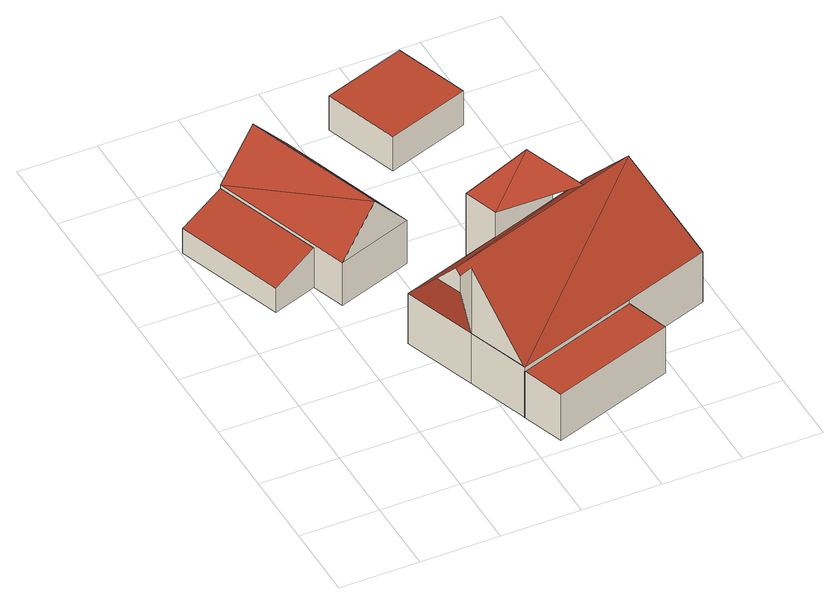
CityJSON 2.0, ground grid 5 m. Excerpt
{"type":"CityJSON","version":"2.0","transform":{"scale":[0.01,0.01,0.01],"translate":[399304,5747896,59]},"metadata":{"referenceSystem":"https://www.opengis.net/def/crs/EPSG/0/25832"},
"CityObjects":{
"building1":{"type":"Building","attributes":{"Gemeindeschluessel":"05558044","Geometrietyp2DReferenz":"3000","function":"31001_2700","roofType":"2100","measuredHeight":2.86},"geometry":[{"type":"Solid","lod":"2","boundaries":[[[[0,1,2,3]],[[4,5,1,0]],[[6,7,5,4]],[[3,2,7,6]],[[4,0,3,6]],[[1,5,7,2]]]],"semantics":{"surfaces":[{"type":"WallSurface"},{"type":"RoofSurface"},{"type":"GroundSurface"}],"values":[[0,0,0,0,1,2]]}}]},
"building2":{"type":"Building","attributes":{"Gemeindeschluessel":"05558044","Geometrietyp2DReferenz":"3000","function":"31001_2700","roofType":"5000","measuredHeight":6.02},"geometry":[{"type":"Solid","lod":"2","boundaries":[[[[8,9,10,11]],[[12,13,9,8]],[[14,15,13,12]],[[11,10,15,14]],[[12,8,16]],[[16,17,12]],[[17,16,11]],[[11,14,17]],[[12,17,14]],[[11,16,8]],[[9,13,15,10]]]],"semantics":{"surfaces":[{"type":"WallSurface"},{"type":"RoofSurface"},{"type":"GroundSurface"}],"values":[[0,0,0,0,1,1,1,1,0,0,2]]}}]},
"building3":{"type":"Building","attributes":{"Gemeindeschluessel":"05558044","Geometrietyp2DReferenz":"3000","function":"31001_1000"},"address":[{"country":"Germany","locality":"Senden","thoroughfareNumber":"146","thoroughfareName":"Dorfbauerschaft"}],"children":["building3-1","building3-2","building3-3"]},
"building3-1":{"type":"BuildingPart","attributes":{"roofType":"3200","measuredHeight":8.47},"parents":["building3"],"geometry":[{"type":"Solid","lod":"2","boundaries":[[[[18,19,20,21]],[[22,23,19,18]],[[24,25,23,22]],[[26,27,28,25,24]],[[21,20,29,30,31]],[[18,32,22]],[[26,33,31]],[[32,18,21,31]],[[31,33,32]],[[26,24,22,32]],[[32,33,26]],[[19,23,25,28,29,20]],[[27,26,31,30]],[[28,27,30,29]]]],"semantics":{"surfaces":[{"type":"WallSurface"},{"type":"RoofSurface"},{"type":"GroundSurface"},{"type":"ClosureSurface"}],"values":[[0,0,0,0,0,1,1,1,1,1,1,2,0,3]]}}]},
"building3-2":{"type":"BuildingPart","attributes":{"roofType":"3200","measuredHeight":8.74},"parents":["building3"],"geometry":[{"type":"Solid","lod":"2","boundaries":[[[[34,35,36,37,38]],[[39,40,35,34]],[[41,42,43,44]],[[45,46,47,42,41]],[[48,49,39,34]],[[50,34,38]],[[44,51,41]],[[52,53,50,38,51,54]],[[38,45,41,51]],[[54,51,44,55]],[[27,30,39,49,55,44]],[[53,34,50]],[[53,52,48,34]],[[52,54,55,49,48]],[[36,35,40,29,28,43,42,47]],[[46,45,38,37]],[[36,47,46,37]],[[28,27,44,43]],[[40,39,30,29]],[[29,30,27,28]]]],"semantics":{"surfaces":[{"type":"WallSurface"},{"type":"RoofSurface"},{"type":"GroundSurface"},{"type":"ClosureSurface"}],"values":[[0,0,0,0,1,1,1,1,1,1,1,0,0,0,2,0,3,0,0,3]]}}]},
"building3-3":{"type":"BuildingPart","attributes":{"roofType":"1000","measuredHeight":3.35},"parents":["building3"],"geometry":[{"type":"Solid","lod":"2","boundaries":[[[[56,57,58,59]],[[60,61,57,56]],[[62,63,61,60]],[[37,36,63,62]],[[59,58,47,46]],[[37,62,60,56,59,46]],[[57,61,63,36,47,58]],[[36,37,46,47]]]],"semantics":{"surfaces":[{"type":"WallSurface"},{"type":"RoofSurface"},{"type":"GroundSurface"},{"type":"ClosureSurface"}],"values":[[0,0,0,0,0,1,2,3]]}}]},
"building4":{"type":"Building","attributes":{"Gemeindeschluessel":"05558044","Geometrietyp2DReferenz":"3000","function":"51009_1611","roofType":"1000","measuredHeight":2.47},"geometry":[{"type":"Solid","lod":"2","boundaries":[[[[64,65,66,67]],[[68,69,65,64]],[[70,71,69,68]],[[67,66,71,70]],[[68,64,67,70]],[[65,69,71,66]]]],"semantics":{"surfaces":[{"type":"WallSurface"},{"type":"RoofSurface"},{"type":"GroundSurface"}],"values":[[0,0,0,0,1,2]]}}]}
},
"vertices":[
[238,1762,210],[238,1762,36],[521,1859,36],[521,1859,323],[2,2453,210],[2,2453,36],[286,2550,323],[286,2550,36],
[773,2714,346],[773,2714,35],[286,2550,35],[286,2550,346],[1076,1814,346],[1076,1814,35],[593,1650,346],[593,1650,35],[530,2632,637],[834,1732,637],
[1342,1616,591],[1342,1616,53],[1415,1400,53],[1415,1400,591],[1766,1759,591],[1766,1759,53],[1841,1544,591],[1841,1544,53],[1841,1543,591],[1841,1543,415],[1841,1543,53],[1416,1398,53],[1416,1398,415],[1416,1398,591],[1648,1477,900],[1793,1064,900],
[924,710,415],[924,710,53],[1059,317,53],[1059,317,388],[1059,317,415],[764,1176,415],[764,1176,53],[2384,766,415],[2384,766,53],[2090,1628,53],[2090,1628,415],[1837,581,415],[1837,581,388],[1837,581,53],[839,678,765],[780,850,763],[1056,321,420],[2114,1147,927],[839,678,889],[924,710,891],[828,710,927],[824,722,913],
[1150,50,388],[1150,50,53],[1926,313,53],[1926,313,388],[1059,313,388],[1059,313,53],[1057,317,388],[1057,317,53],
[1736,3230,267],[1736,3230,20],[1209,3054,20],[1209,3054,267],[1896,2757,267],[1896,2757,20],[1369,2580,267],[1369,2580,20]
]}
